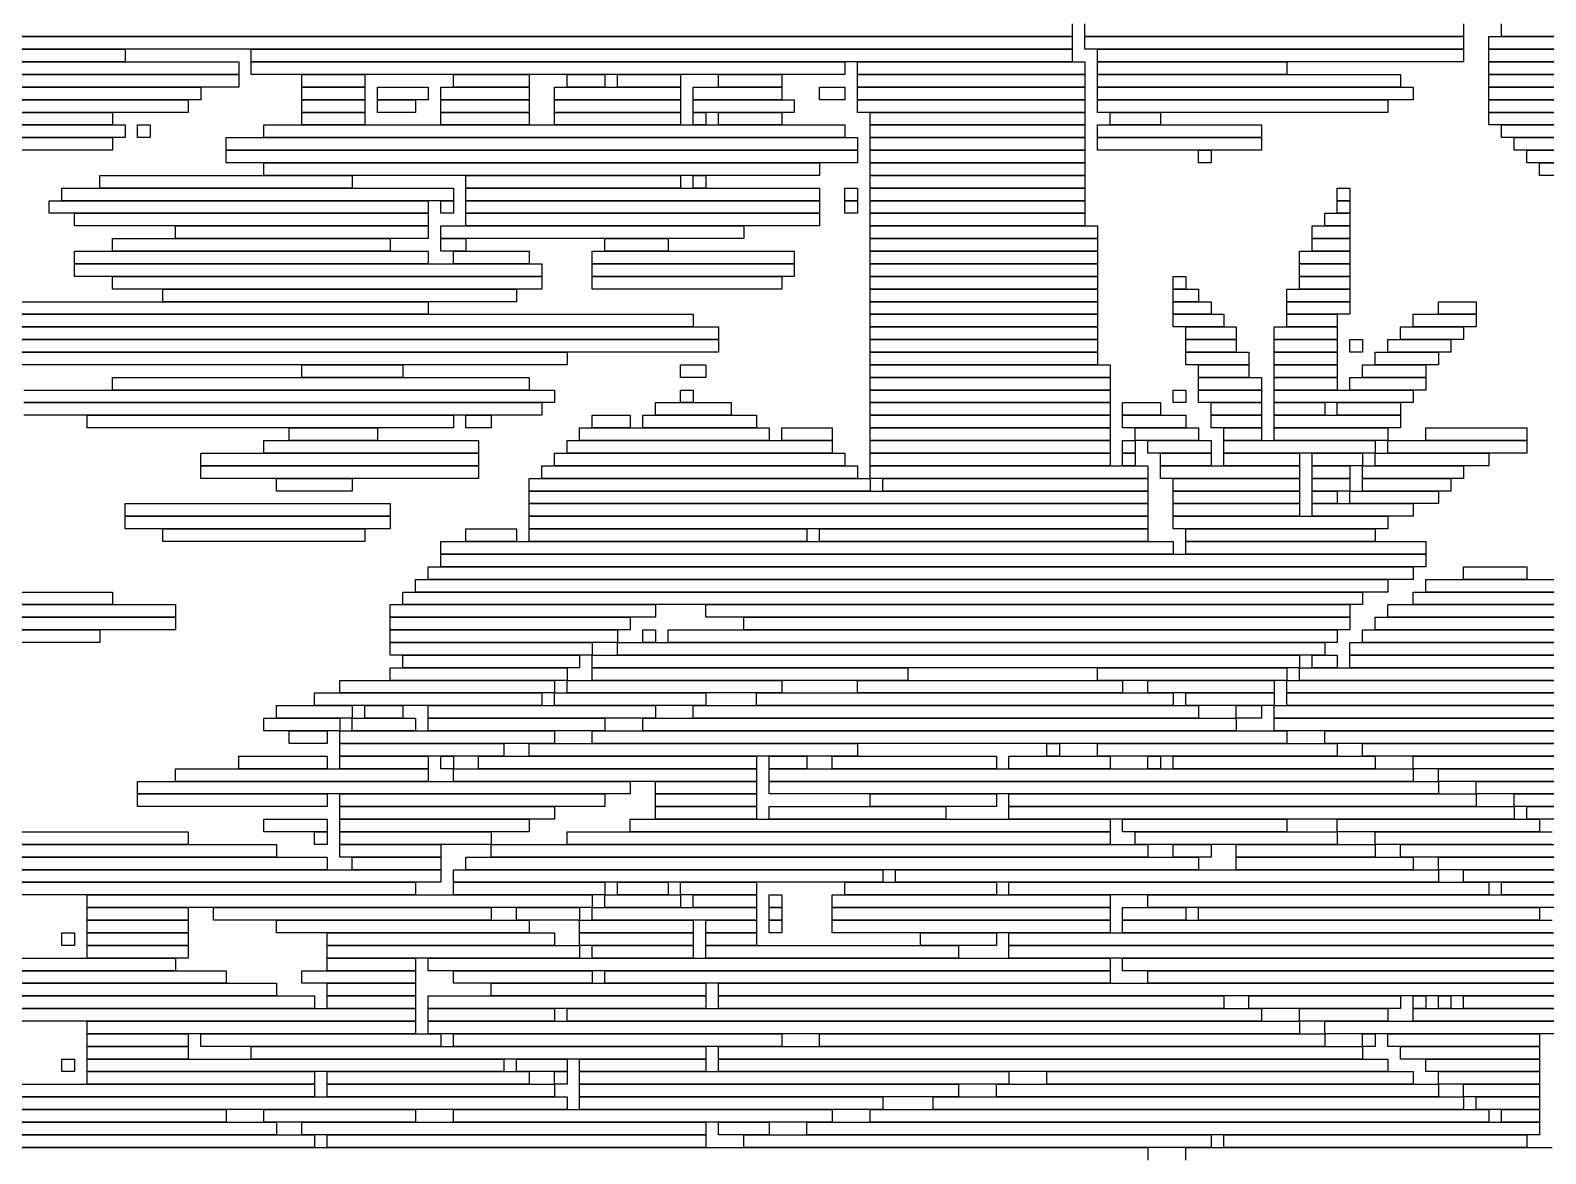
# Model space of a CAD drawing. Extents: x 294 to 729, y 311 to 714.
# Drawn here: x 519.5 to 639.5, y 404.5 to 493.5 of the extents above; entities that cross this region are included whole.
import ezdxf

# ---------------------------------------------------------------- set-up
doc = ezdxf.new("R2010")
doc.units = 0

msp = doc.modelspace()

# ---------------------------------------------------------------- linework, layer by layer
for p, q in [((602, 494), (602, 493)), ((603, 493), (603, 494)), ((633, 494), (633, 493)), ((636, 493), (636, 494)), ((602, 493), (474, 493)), ((474, 493), (602, 493)), ((602, 492), (474, 492)), ((474, 492), (527, 492)), ((527, 492), (527, 491)), ((537, 492), (602, 492)), ((537, 491), (537, 492)), ((602, 493), (602, 492)), ((602, 492), (602, 491)), ((633, 493), (603, 493)), ((603, 493), (633, 493)), ((603, 492), (603, 493)), ((633, 492), (603, 492)), ((604, 492), (633, 492)), ((604, 491), (604, 492)), ((633, 493), (633, 492)), ((633, 492), (633, 491)), ((635, 493), (660, 493)), ((635, 492), (635, 493)), ((660, 492), (635, 492)), ((635, 492), (660, 492)), ((635, 491), (635, 492)), ((660, 493), (636, 493)), ((527, 491), (474, 491)), ((512, 491), (536, 491)), ((536, 491), (536, 490)), ((602, 491), (537, 491)), ((537, 491), (584, 491)), ((537, 490), (537, 491)), ((584, 491), (584, 490)), ((585, 491), (603, 491)), ((585, 490), (585, 491)), ((603, 491), (603, 490)), ((633, 491), (604, 491)), ((604, 491), (619, 491)), ((604, 490), (604, 491)), ((619, 491), (619, 490)), ((660, 491), (635, 491)), ((635, 491), (660, 491)), ((635, 490), (635, 491)), ((474, 490), (536, 490)), ((536, 490), (512, 490)), ((536, 490), (536, 489)), ((584, 490), (537, 490)), ((541, 490), (546, 490)), ((541, 489), (541, 490)), ((546, 490), (546, 489)), ((553, 490), (559, 490)), ((553, 489), (553, 490)), ((559, 490), (559, 489)), ((562, 490), (565, 490)), ((562, 489), (562, 490)), ((565, 490), (565, 489)), ((566, 490), (571, 490)), ((566, 489), (566, 490)), ((571, 490), (571, 489)), ((574, 490), (579, 490)), ((574, 489), (574, 490)), ((579, 490), (579, 489)), ((603, 490), (585, 490)), ((585, 490), (603, 490)), ((585, 489), (585, 490)), ((603, 490), (603, 489)), ((619, 490), (604, 490)), ((604, 490), (628, 490)), ((604, 489), (604, 490)), ((628, 490), (628, 489)), ((660, 490), (635, 490)), ((635, 490), (661, 490)), ((635, 489), (635, 490)), ((536, 489), (474, 489)), ((474, 489), (533, 489)), ((533, 489), (533, 488)), ((546, 489), (541, 489)), ((541, 489), (546, 489)), ((541, 488), (541, 489)), ((546, 489), (546, 488)), ((547, 489), (551, 489)), ((547, 488), (547, 489)), ((551, 489), (551, 488)), ((552, 489), (559, 489)), ((552, 488), (552, 489)), ((559, 489), (553, 489)), ((559, 489), (559, 488)), ((561, 489), (571, 489)), ((561, 488), (561, 489)), ((565, 489), (562, 489)), ((571, 489), (566, 489)), ((571, 489), (571, 488)), ((572, 489), (579, 489)), ((572, 488), (572, 489)), ((579, 489), (574, 489)), ((579, 489), (579, 488)), ((582, 489), (584, 489)), ((582, 488), (582, 489)), ((584, 489), (584, 488)), ((603, 489), (585, 489)), ((585, 489), (603, 489)), ((585, 488), (585, 489)), ((603, 489), (603, 488)), ((628, 489), (604, 489)), ((604, 489), (629, 489)), ((604, 488), (604, 489)), ((629, 489), (629, 488)), ((661, 489), (635, 489)), ((635, 489), (662, 489)), ((635, 488), (635, 489)), ((533, 488), (474, 488)), ((512, 488), (532, 488)), ((532, 488), (532, 487)), ((546, 488), (541, 488)), ((541, 488), (546, 488)), ((541, 487), (541, 488)), ((546, 488), (546, 487)), ((551, 488), (547, 488)), ((547, 488), (550, 488)), ((547, 487), (547, 488)), ((550, 488), (550, 487)), ((559, 488), (552, 488)), ((552, 488), (559, 488)), ((552, 487), (552, 488)), ((559, 488), (559, 487)), ((571, 488), (561, 488)), ((561, 488), (571, 488)), ((561, 487), (561, 488)), ((571, 488), (571, 487)), ((579, 488), (572, 488)), ((572, 488), (580, 488)), ((572, 487), (572, 488)), ((580, 488), (580, 487)), ((584, 488), (582, 488)), ((603, 488), (585, 488)), ((585, 488), (603, 488)), ((585, 487), (585, 488)), ((603, 488), (603, 487)), ((629, 488), (604, 488)), ((604, 488), (627, 488)), ((604, 487), (604, 488)), ((627, 488), (627, 487)), ((662, 488), (635, 488)), ((635, 488), (664, 488)), ((635, 487), (635, 488)), ((474, 486), (527, 486)), ((510, 487), (526, 487)), ((526, 486), (510, 486)), ((532, 487), (512, 487)), ((526, 487), (526, 486)), ((527, 486), (527, 485)), ((528, 486), (529, 486)), ((528, 485), (528, 486)), ((529, 486), (529, 485)), ((538, 486), (584, 486)), ((538, 485), (538, 486)), ((546, 487), (541, 487)), ((541, 487), (546, 487)), ((541, 486), (541, 487)), ((546, 486), (541, 486)), ((546, 487), (546, 486)), ((550, 487), (547, 487)), ((559, 487), (552, 487)), ((552, 487), (559, 487)), ((552, 486), (552, 487)), ((559, 486), (552, 486)), ((559, 487), (559, 486)), ((571, 487), (561, 487)), ((561, 487), (571, 487)), ((561, 486), (561, 487)), ((571, 486), (561, 486)), ((571, 487), (571, 486)), ((580, 487), (572, 487)), ((572, 487), (573, 487)), ((572, 486), (572, 487)), ((573, 486), (572, 486)), ((573, 487), (573, 486)), ((574, 487), (579, 487)), ((574, 486), (574, 487)), ((579, 486), (574, 486)), ((579, 487), (579, 486)), ((584, 486), (584, 485)), ((603, 487), (585, 487)), ((586, 487), (603, 487)), ((586, 486), (586, 487)), ((603, 486), (586, 486)), ((586, 486), (603, 486)), ((586, 485), (586, 486)), ((603, 487), (603, 486)), ((603, 486), (603, 485)), ((627, 487), (604, 487)), ((604, 486), (617, 486)), ((604, 485), (604, 486)), ((605, 487), (609, 487)), ((605, 486), (605, 487)), ((609, 486), (605, 486)), ((609, 487), (609, 486)), ((617, 486), (617, 485)), ((664, 487), (635, 487)), ((635, 487), (665, 487)), ((635, 486), (635, 487)), ((665, 486), (635, 486)), ((636, 486), (673, 486)), ((636, 485), (636, 486)), ((527, 485), (474, 485)), ((474, 485), (526, 485)), ((526, 485), (526, 484)), ((529, 485), (528, 485)), ((535, 485), (585, 485)), ((535, 484), (535, 485)), ((584, 485), (538, 485)), ((585, 485), (585, 484)), ((603, 485), (586, 485)), ((586, 485), (603, 485)), ((586, 484), (586, 485)), ((603, 485), (603, 484)), ((617, 485), (604, 485)), ((604, 485), (617, 485)), ((604, 484), (604, 485)), ((617, 485), (617, 484)), ((673, 485), (636, 485)), ((637, 485), (674, 485)), ((637, 484), (637, 485)), ((526, 484), (474, 484)), ((585, 484), (535, 484)), ((535, 484), (585, 484)), ((535, 483), (535, 484)), ((585, 484), (585, 483)), ((603, 484), (586, 484)), ((586, 484), (603, 484)), ((586, 483), (586, 484)), ((603, 484), (603, 483)), ((617, 484), (604, 484)), ((612, 484), (613, 484)), ((612, 483), (612, 484)), ((613, 484), (613, 483)), ((674, 484), (637, 484)), ((638, 484), (675, 484)), ((638, 483), (638, 484)), ((585, 483), (535, 483)), ((538, 483), (582, 483)), ((538, 482), (538, 483)), ((582, 483), (582, 482)), ((603, 483), (586, 483)), ((586, 483), (603, 483)), ((586, 482), (586, 483)), ((603, 483), (603, 482)), ((613, 483), (612, 483)), ((675, 483), (638, 483)), ((639, 483), (676, 483)), ((639, 482), (639, 483)), ((525, 482), (545, 482)), ((525, 481), (525, 482)), ((582, 482), (538, 482)), ((545, 482), (545, 481)), ((554, 482), (571, 482)), ((554, 481), (554, 482)), ((571, 482), (571, 481)), ((572, 482), (573, 482)), ((572, 481), (572, 482)), ((573, 482), (573, 481)), ((603, 482), (586, 482)), ((586, 482), (603, 482)), ((586, 481), (586, 482)), ((603, 482), (603, 481)), ((676, 482), (639, 482)), ((521, 480), (551, 480)), ((521, 479), (521, 480)), ((522, 481), (553, 481)), ((522, 480), (522, 481)), ((553, 480), (522, 480)), ((545, 481), (525, 481)), ((551, 480), (551, 479)), ((552, 480), (553, 480)), ((552, 479), (552, 480)), ((553, 481), (553, 480)), ((553, 480), (553, 479)), ((571, 481), (554, 481)), ((554, 481), (582, 481)), ((554, 480), (554, 481)), ((582, 480), (554, 480)), ((554, 480), (582, 480)), ((554, 479), (554, 480)), ((573, 481), (572, 481)), ((582, 481), (582, 480)), ((582, 480), (582, 479)), ((584, 481), (585, 481)), ((584, 480), (584, 481)), ((585, 480), (584, 480)), ((584, 480), (585, 480)), ((584, 479), (584, 480)), ((585, 481), (585, 480)), ((585, 480), (585, 479)), ((603, 481), (586, 481)), ((586, 481), (603, 481)), ((586, 480), (586, 481)), ((603, 480), (586, 480)), ((586, 480), (603, 480)), ((586, 479), (586, 480)), ((603, 481), (603, 480)), ((603, 480), (603, 479)), ((623, 481), (624, 481)), ((623, 480), (623, 481)), ((624, 480), (623, 480)), ((623, 480), (624, 480)), ((623, 479), (623, 480)), ((624, 481), (624, 480)), ((624, 480), (624, 479)), ((551, 479), (521, 479)), ((523, 479), (551, 479)), ((523, 478), (523, 479)), ((551, 479), (551, 478)), ((553, 479), (552, 479)), ((582, 479), (554, 479)), ((554, 479), (582, 479)), ((554, 478), (554, 479)), ((582, 479), (582, 478)), ((585, 479), (584, 479)), ((603, 479), (586, 479)), ((586, 479), (603, 479)), ((586, 478), (586, 479)), ((603, 479), (603, 478)), ((622, 479), (624, 479)), ((622, 478), (622, 479)), ((624, 479), (623, 479)), ((624, 479), (624, 478)), ((551, 478), (523, 478)), ((531, 478), (551, 478)), ((531, 477), (531, 478)), ((551, 478), (551, 477)), ((552, 478), (576, 478)), ((552, 477), (552, 478)), ((582, 478), (554, 478)), ((576, 478), (576, 477)), ((603, 478), (586, 478)), ((586, 478), (604, 478)), ((586, 477), (586, 478)), ((604, 478), (604, 477)), ((621, 478), (624, 478)), ((621, 477), (621, 478)), ((624, 478), (622, 478)), ((624, 478), (624, 477)), ((526, 477), (548, 477)), ((526, 476), (526, 477)), ((551, 477), (531, 477)), ((548, 477), (548, 476)), ((576, 477), (552, 477)), ((552, 477), (554, 477)), ((552, 476), (552, 477)), ((554, 477), (554, 476)), ((565, 477), (570, 477)), ((565, 476), (565, 477)), ((570, 477), (570, 476)), ((604, 477), (586, 477)), ((586, 477), (604, 477)), ((586, 476), (586, 477)), ((604, 477), (604, 476)), ((624, 477), (621, 477)), ((621, 477), (624, 477)), ((621, 476), (621, 477)), ((624, 477), (624, 476)), ((523, 476), (551, 476)), ((523, 475), (523, 476)), ((548, 476), (526, 476)), ((551, 476), (551, 475)), ((554, 476), (552, 476)), ((553, 476), (559, 476)), ((553, 475), (553, 476)), ((559, 476), (559, 475)), ((564, 476), (580, 476)), ((564, 475), (564, 476)), ((570, 476), (565, 476)), ((580, 476), (580, 475)), ((604, 476), (586, 476)), ((586, 476), (604, 476)), ((586, 475), (586, 476)), ((604, 476), (604, 475)), ((620, 476), (624, 476)), ((620, 475), (620, 476)), ((624, 476), (621, 476)), ((624, 476), (624, 475)), ((551, 475), (523, 475)), ((523, 475), (560, 475)), ((523, 474), (523, 475)), ((560, 474), (523, 474)), ((526, 474), (560, 474)), ((526, 473), (526, 474)), ((559, 475), (553, 475)), ((560, 475), (560, 474)), ((560, 474), (560, 473)), ((580, 475), (564, 475)), ((564, 475), (580, 475)), ((564, 474), (564, 475)), ((580, 474), (564, 474)), ((564, 474), (579, 474)), ((564, 473), (564, 474)), ((579, 474), (579, 473)), ((580, 475), (580, 474)), ((604, 475), (586, 475)), ((586, 475), (604, 475)), ((586, 474), (586, 475)), ((604, 474), (586, 474)), ((586, 474), (604, 474)), ((586, 473), (586, 474)), ((604, 475), (604, 474)), ((604, 474), (604, 473)), ((610, 474), (611, 474)), ((610, 473), (610, 474)), ((611, 474), (611, 473)), ((624, 475), (620, 475)), ((620, 475), (624, 475)), ((620, 474), (620, 475)), ((624, 474), (620, 474)), ((620, 474), (624, 474)), ((620, 473), (620, 474)), ((624, 475), (624, 474)), ((624, 474), (624, 473)), ((560, 473), (526, 473)), ((530, 473), (558, 473)), ((530, 472), (530, 473)), ((558, 473), (558, 472)), ((579, 473), (564, 473)), ((604, 473), (586, 473)), ((586, 473), (604, 473)), ((586, 472), (586, 473)), ((604, 473), (604, 472)), ((611, 473), (610, 473)), ((610, 473), (612, 473)), ((610, 472), (610, 473)), ((612, 473), (612, 472)), ((619, 473), (624, 473)), ((619, 472), (619, 473)), ((624, 473), (620, 473)), ((624, 473), (624, 472)), ((516, 472), (551, 472)), ((558, 472), (530, 472)), ((551, 472), (551, 471)), ((604, 472), (586, 472)), ((586, 472), (604, 472)), ((586, 471), (586, 472)), ((604, 472), (604, 471)), ((612, 472), (610, 472)), ((610, 472), (613, 472)), ((610, 471), (610, 472)), ((613, 472), (613, 471)), ((624, 472), (619, 472)), ((619, 472), (624, 472)), ((619, 471), (619, 472)), ((624, 472), (624, 471)), ((631, 472), (634, 472)), ((631, 471), (631, 472)), ((634, 472), (634, 471)), ((505, 471), (572, 471)), ((551, 471), (516, 471)), ((572, 471), (572, 470)), ((604, 471), (586, 471)), ((586, 471), (604, 471)), ((586, 470), (586, 471)), ((604, 471), (604, 470)), ((613, 471), (610, 471)), ((610, 471), (614, 471)), ((610, 470), (610, 471)), ((614, 471), (614, 470)), ((624, 471), (619, 471)), ((619, 471), (623, 471)), ((619, 470), (619, 471)), ((623, 471), (623, 470)), ((629, 471), (634, 471)), ((629, 470), (629, 471)), ((634, 471), (631, 471)), ((634, 471), (634, 470)), ((504, 470), (574, 470)), ((572, 470), (505, 470)), ((574, 470), (574, 469)), ((604, 470), (586, 470)), ((586, 470), (604, 470)), ((586, 469), (586, 470)), ((604, 470), (604, 469)), ((614, 470), (610, 470)), ((611, 470), (615, 470)), ((611, 469), (611, 470)), ((615, 470), (615, 469)), ((618, 470), (623, 470)), ((618, 469), (618, 470)), ((623, 470), (619, 470)), ((623, 470), (623, 469)), ((628, 470), (633, 470)), ((628, 469), (628, 470)), ((634, 470), (629, 470)), ((633, 470), (633, 469)), ((574, 469), (504, 469)), ((507, 469), (574, 469)), ((574, 468), (507, 468)), ((518, 468), (562, 468)), ((562, 468), (562, 467)), ((574, 469), (574, 468)), ((604, 469), (586, 469)), ((586, 469), (604, 469)), ((586, 468), (586, 469)), ((604, 468), (586, 468)), ((586, 468), (604, 468)), ((586, 467), (586, 468)), ((604, 469), (604, 468)), ((604, 468), (604, 467)), ((615, 469), (611, 469)), ((611, 469), (615, 469)), ((611, 468), (611, 469)), ((615, 468), (611, 468)), ((611, 468), (616, 468)), ((611, 467), (611, 468)), ((615, 469), (615, 468)), ((616, 468), (616, 467)), ((623, 469), (618, 469)), ((618, 469), (623, 469)), ((618, 468), (618, 469)), ((623, 468), (618, 468)), ((618, 468), (623, 468)), ((618, 467), (618, 468)), ((623, 469), (623, 468)), ((623, 468), (623, 467)), ((624, 469), (625, 469)), ((624, 468), (624, 469)), ((625, 468), (624, 468)), ((625, 469), (625, 468)), ((626, 468), (631, 468)), ((626, 467), (626, 468)), ((627, 469), (632, 469)), ((627, 468), (627, 469)), ((632, 468), (627, 468)), ((633, 469), (628, 469)), ((631, 468), (631, 467)), ((632, 469), (632, 468)), ((562, 467), (518, 467)), ((541, 467), (549, 467)), ((541, 466), (541, 467)), ((549, 467), (549, 466)), ((571, 467), (573, 467)), ((571, 466), (571, 467)), ((573, 467), (573, 466)), ((604, 467), (586, 467)), ((586, 467), (605, 467)), ((586, 466), (586, 467)), ((605, 467), (605, 466)), ((616, 467), (611, 467)), ((612, 467), (616, 467)), ((612, 466), (612, 467)), ((616, 467), (616, 466)), ((623, 467), (618, 467)), ((618, 467), (623, 467)), ((618, 466), (618, 467)), ((623, 467), (623, 466)), ((625, 467), (630, 467)), ((625, 466), (625, 467)), ((631, 467), (626, 467)), ((630, 467), (630, 466)), ((526, 466), (559, 466)), ((526, 465), (526, 466)), ((549, 466), (541, 466)), ((559, 466), (559, 465)), ((573, 466), (571, 466)), ((605, 466), (586, 466)), ((586, 466), (605, 466)), ((586, 465), (586, 466)), ((605, 466), (605, 465)), ((616, 466), (612, 466)), ((612, 466), (617, 466)), ((612, 465), (612, 466)), ((617, 466), (617, 465)), ((623, 466), (618, 466)), ((618, 466), (623, 466)), ((618, 465), (618, 466)), ((623, 466), (623, 465)), ((624, 466), (630, 466)), ((624, 465), (624, 466)), ((630, 466), (625, 466)), ((630, 466), (630, 465)), ((519, 465), (561, 465)), ((559, 465), (526, 465)), ((561, 465), (561, 464)), ((571, 465), (572, 465)), ((571, 464), (571, 465)), ((572, 465), (572, 464)), ((605, 465), (586, 465)), ((586, 465), (605, 465)), ((586, 464), (586, 465)), ((605, 465), (605, 464)), ((610, 465), (611, 465)), ((610, 464), (610, 465)), ((611, 465), (611, 464)), ((617, 465), (612, 465)), ((612, 465), (617, 465)), ((612, 464), (612, 465)), ((617, 465), (617, 464)), ((623, 465), (618, 465)), ((618, 465), (629, 465)), ((618, 464), (618, 465)), ((630, 465), (624, 465)), ((629, 465), (629, 464)), ((561, 464), (519, 464)), ((519, 464), (560, 464)), ((560, 464), (560, 463)), ((569, 464), (575, 464)), ((569, 463), (569, 464)), ((572, 464), (571, 464)), ((575, 464), (575, 463)), ((605, 464), (586, 464)), ((586, 464), (605, 464)), ((586, 463), (586, 464)), ((605, 464), (605, 463)), ((606, 464), (609, 464)), ((606, 463), (606, 464)), ((609, 464), (609, 463)), ((611, 464), (610, 464)), ((617, 464), (612, 464)), ((613, 464), (617, 464)), ((613, 463), (613, 464)), ((617, 464), (617, 463)), ((629, 464), (618, 464)), ((618, 464), (622, 464)), ((618, 463), (618, 464)), ((622, 464), (622, 463)), ((623, 464), (628, 464)), ((623, 463), (623, 464)), ((628, 464), (628, 463)), ((560, 463), (519, 463)), ((524, 463), (553, 463)), ((524, 462), (524, 463)), ((553, 462), (524, 462)), ((540, 462), (547, 462)), ((540, 461), (540, 462)), ((547, 462), (547, 461)), ((553, 463), (553, 462)), ((554, 463), (556, 463)), ((554, 462), (554, 463)), ((556, 462), (554, 462)), ((556, 463), (556, 462)), ((563, 462), (578, 462)), ((563, 461), (563, 462)), ((564, 463), (567, 463)), ((564, 462), (564, 463)), ((567, 462), (564, 462)), ((567, 463), (567, 462)), ((568, 463), (577, 463)), ((568, 462), (568, 463)), ((577, 462), (568, 462)), ((575, 463), (569, 463)), ((577, 463), (577, 462)), ((578, 462), (578, 461)), ((579, 462), (583, 462)), ((579, 461), (579, 462)), ((583, 462), (583, 461)), ((605, 463), (586, 463)), ((586, 463), (605, 463)), ((586, 462), (586, 463)), ((605, 462), (586, 462)), ((586, 462), (605, 462)), ((586, 461), (586, 462)), ((605, 463), (605, 462)), ((605, 462), (605, 461)), ((609, 463), (606, 463)), ((606, 463), (611, 463)), ((606, 462), (606, 463)), ((611, 462), (606, 462)), ((607, 462), (612, 462)), ((607, 461), (607, 462)), ((611, 463), (611, 462)), ((612, 462), (612, 461)), ((617, 463), (613, 463)), ((613, 463), (617, 463)), ((613, 462), (613, 463)), ((617, 462), (613, 462)), ((614, 462), (617, 462)), ((614, 461), (614, 462)), ((617, 463), (617, 462)), ((617, 462), (617, 461)), ((622, 463), (618, 463)), ((618, 463), (628, 463)), ((618, 462), (618, 463)), ((628, 462), (618, 462)), ((618, 462), (627, 462)), ((618, 461), (618, 462)), ((628, 463), (623, 463)), ((627, 462), (627, 461)), ((628, 463), (628, 462)), ((630, 462), (638, 462)), ((630, 461), (630, 462)), ((638, 462), (638, 461)), ((538, 461), (555, 461)), ((538, 460), (538, 461)), ((547, 461), (540, 461)), ((555, 461), (555, 460)), ((562, 461), (583, 461)), ((562, 460), (562, 461)), ((578, 461), (563, 461)), ((583, 461), (579, 461)), ((583, 461), (583, 460)), ((605, 461), (586, 461)), ((586, 461), (605, 461)), ((586, 460), (586, 461)), ((605, 461), (605, 460)), ((606, 461), (607, 461)), ((606, 460), (606, 461)), ((612, 461), (607, 461)), ((607, 461), (607, 460)), ((608, 461), (613, 461)), ((608, 460), (608, 461)), ((613, 461), (613, 460)), ((617, 461), (614, 461)), ((614, 461), (626, 461)), ((614, 460), (614, 461)), ((627, 461), (618, 461)), ((626, 461), (626, 460)), ((627, 461), (638, 461)), ((627, 460), (627, 461)), ((638, 461), (630, 461)), ((638, 461), (638, 460)), ((533, 460), (555, 460)), ((533, 459), (533, 460)), ((555, 460), (538, 460)), ((555, 460), (555, 459)), ((561, 460), (584, 460)), ((561, 459), (561, 460)), ((583, 460), (562, 460)), ((584, 460), (584, 459)), ((605, 460), (586, 460)), ((586, 460), (605, 460)), ((586, 459), (586, 460)), ((605, 460), (605, 459)), ((607, 460), (606, 460)), ((606, 460), (607, 460)), ((606, 459), (606, 460)), ((607, 460), (607, 459)), ((613, 460), (608, 460)), ((609, 460), (613, 460)), ((609, 459), (609, 460)), ((613, 460), (613, 459)), ((626, 460), (614, 460)), ((614, 460), (620, 460)), ((614, 459), (614, 460)), ((620, 460), (620, 459)), ((621, 460), (625, 460)), ((621, 459), (621, 460)), ((625, 460), (625, 459)), ((626, 460), (635, 460)), ((626, 459), (626, 460)), ((638, 460), (627, 460)), ((635, 460), (635, 459)), ((555, 459), (533, 459)), ((533, 459), (555, 459)), ((533, 458), (533, 459)), ((555, 459), (555, 458)), ((560, 459), (585, 459)), ((560, 458), (560, 459)), ((584, 459), (561, 459)), ((585, 459), (585, 458)), ((605, 459), (586, 459)), ((586, 459), (608, 459)), ((586, 458), (586, 459)), ((607, 459), (606, 459)), ((608, 459), (608, 458)), ((613, 459), (609, 459)), ((609, 459), (620, 459)), ((609, 458), (609, 459)), ((620, 459), (614, 459)), ((620, 459), (620, 458)), ((625, 459), (621, 459)), ((621, 459), (624, 459)), ((621, 458), (621, 459)), ((624, 459), (624, 458)), ((625, 459), (633, 459)), ((625, 458), (625, 459)), ((635, 459), (626, 459)), ((633, 459), (633, 458)), ((555, 458), (533, 458)), ((539, 458), (545, 458)), ((539, 457), (539, 458)), ((545, 458), (545, 457)), ((559, 458), (586, 458)), ((559, 457), (559, 458)), ((585, 458), (560, 458)), ((608, 458), (586, 458)), ((586, 458), (586, 457)), ((587, 458), (608, 458)), ((587, 457), (587, 458)), ((608, 458), (608, 457)), ((620, 458), (609, 458)), ((610, 458), (620, 458)), ((610, 457), (610, 458)), ((620, 458), (620, 457)), ((624, 458), (621, 458)), ((621, 458), (624, 458)), ((621, 457), (621, 458)), ((624, 458), (624, 457)), ((633, 458), (625, 458)), ((625, 458), (632, 458)), ((625, 457), (625, 458)), ((632, 458), (632, 457)), ((527, 456), (548, 456)), ((527, 455), (527, 456)), ((545, 457), (539, 457)), ((548, 456), (548, 455)), ((586, 457), (559, 457)), ((559, 457), (608, 457)), ((559, 456), (559, 457)), ((608, 456), (559, 456)), ((559, 456), (608, 456)), ((559, 455), (559, 456)), ((608, 457), (587, 457)), ((608, 457), (608, 456)), ((608, 456), (608, 455)), ((620, 457), (610, 457)), ((610, 457), (620, 457)), ((610, 456), (610, 457)), ((620, 456), (610, 456)), ((610, 456), (620, 456)), ((610, 455), (610, 456)), ((620, 457), (620, 456)), ((620, 456), (620, 455)), ((624, 457), (621, 457)), ((621, 457), (623, 457)), ((621, 456), (621, 457)), ((623, 456), (621, 456)), ((621, 456), (629, 456)), ((621, 455), (621, 456)), ((623, 457), (623, 456)), ((624, 457), (631, 457)), ((624, 456), (624, 457)), ((631, 456), (624, 456)), ((632, 457), (625, 457)), ((629, 456), (629, 455)), ((631, 457), (631, 456)), ((548, 455), (527, 455)), ((527, 455), (548, 455)), ((527, 454), (527, 455)), ((548, 455), (548, 454)), ((608, 455), (559, 455)), ((559, 455), (608, 455)), ((559, 454), (559, 455)), ((608, 455), (608, 454)), ((620, 455), (610, 455)), ((610, 455), (627, 455)), ((610, 454), (610, 455)), ((629, 455), (621, 455)), ((627, 455), (627, 454)), ((548, 454), (527, 454)), ((530, 454), (546, 454)), ((530, 453), (530, 454)), ((546, 454), (546, 453)), ((554, 454), (558, 454)), ((554, 453), (554, 454)), ((558, 454), (558, 453)), ((608, 454), (559, 454)), ((559, 454), (581, 454)), ((559, 453), (559, 454)), ((581, 454), (581, 453)), ((582, 454), (608, 454)), ((582, 453), (582, 454)), ((608, 454), (608, 453)), ((627, 454), (610, 454)), ((611, 454), (626, 454)), ((611, 453), (611, 454)), ((626, 454), (626, 453)), ((546, 453), (530, 453)), ((552, 453), (610, 453)), ((552, 452), (552, 453)), ((558, 453), (554, 453)), ((581, 453), (559, 453)), ((608, 453), (582, 453)), ((610, 453), (610, 452)), ((626, 453), (611, 453)), ((611, 453), (630, 453)), ((611, 452), (611, 453)), ((630, 453), (630, 452)), ((610, 452), (552, 452)), ((552, 452), (630, 452)), ((552, 451), (552, 452)), ((630, 452), (611, 452)), ((630, 452), (630, 451)), ((550, 450), (627, 450)), ((550, 449), (550, 450)), ((551, 451), (629, 451)), ((551, 450), (551, 451)), ((629, 450), (551, 450)), ((630, 451), (552, 451)), ((627, 450), (627, 449)), ((629, 451), (629, 450)), ((630, 450), (683, 450)), ((630, 449), (630, 450)), ((633, 451), (638, 451)), ((633, 450), (633, 451)), ((638, 450), (633, 450)), ((638, 451), (638, 450)), ((464, 449), (526, 449)), ((526, 449), (526, 448)), ((549, 449), (625, 449)), ((549, 448), (549, 449)), ((627, 449), (550, 449)), ((625, 449), (625, 448)), ((629, 449), (683, 449)), ((629, 448), (629, 449)), ((683, 449), (630, 449)), ((526, 448), (464, 448)), ((466, 448), (531, 448)), ((531, 448), (531, 447)), ((548, 448), (569, 448)), ((548, 447), (548, 448)), ((625, 448), (549, 448)), ((569, 448), (569, 447)), ((573, 448), (624, 448)), ((573, 447), (573, 448)), ((624, 448), (624, 447)), ((627, 448), (654, 448)), ((627, 447), (627, 448)), ((683, 448), (629, 448)), ((531, 447), (466, 447)), ((467, 447), (531, 447)), ((531, 447), (531, 446)), ((569, 447), (548, 447)), ((548, 447), (567, 447)), ((548, 446), (548, 447)), ((567, 447), (567, 446)), ((624, 447), (573, 447)), ((576, 447), (624, 447)), ((576, 446), (576, 447)), ((624, 447), (624, 446)), ((626, 447), (683, 447)), ((626, 446), (626, 447)), ((654, 447), (627, 447)), ((531, 446), (467, 446)), ((468, 446), (525, 446)), ((525, 446), (525, 445)), ((567, 446), (548, 446)), ((548, 446), (566, 446)), ((548, 445), (548, 446)), ((566, 446), (566, 445)), ((568, 446), (569, 446)), ((568, 445), (568, 446)), ((569, 446), (569, 445)), ((570, 446), (623, 446)), ((570, 445), (570, 446)), ((624, 446), (576, 446)), ((623, 446), (623, 445)), ((625, 446), (651, 446)), ((625, 445), (625, 446)), ((683, 446), (626, 446)), ((525, 445), (468, 445)), ((566, 445), (548, 445)), ((548, 445), (564, 445)), ((548, 444), (548, 445)), ((564, 444), (548, 444)), ((549, 444), (563, 444)), ((549, 443), (549, 444)), ((563, 444), (563, 443)), ((564, 445), (564, 444)), ((564, 444), (620, 444)), ((564, 443), (564, 444)), ((566, 445), (622, 445)), ((566, 444), (566, 445)), ((622, 444), (566, 444)), ((569, 445), (568, 445)), ((623, 445), (570, 445)), ((620, 444), (620, 443)), ((621, 444), (623, 444)), ((621, 443), (621, 444)), ((622, 445), (622, 444)), ((623, 444), (623, 443)), ((624, 445), (688, 445)), ((624, 444), (624, 445)), ((688, 444), (624, 444)), ((624, 444), (690, 444)), ((624, 443), (624, 444)), ((651, 445), (625, 445)), ((548, 443), (562, 443)), ((548, 442), (548, 443)), ((563, 443), (549, 443)), ((562, 443), (562, 442)), ((620, 443), (564, 443)), ((564, 443), (589, 443)), ((564, 442), (564, 443)), ((589, 443), (589, 442)), ((604, 443), (619, 443)), ((604, 442), (604, 443)), ((619, 443), (619, 442)), ((620, 443), (691, 443)), ((620, 442), (620, 443)), ((623, 443), (621, 443)), ((690, 443), (624, 443)), ((544, 442), (561, 442)), ((544, 441), (544, 442)), ((562, 442), (548, 442)), ((561, 442), (561, 441)), ((562, 442), (579, 442)), ((562, 441), (562, 442)), ((589, 442), (564, 442)), ((579, 442), (579, 441)), ((585, 442), (606, 442)), ((585, 441), (585, 442)), ((619, 442), (604, 442)), ((606, 442), (606, 441)), ((608, 442), (618, 442)), ((608, 441), (608, 442)), ((618, 442), (618, 441)), ((619, 442), (692, 442)), ((619, 441), (619, 442)), ((691, 442), (620, 442)), ((542, 441), (560, 441)), ((542, 440), (542, 441)), ((561, 441), (544, 441)), ((560, 441), (560, 440)), ((561, 441), (573, 441)), ((561, 440), (561, 441)), ((579, 441), (562, 441)), ((573, 441), (573, 440)), ((577, 441), (610, 441)), ((577, 440), (577, 441)), ((606, 441), (585, 441)), ((618, 441), (608, 441)), ((610, 441), (610, 440)), ((611, 441), (618, 441)), ((611, 440), (611, 441)), ((618, 441), (618, 440)), ((692, 441), (619, 441)), ((619, 441), (692, 441)), ((619, 440), (619, 441)), ((539, 440), (545, 440)), ((539, 439), (539, 440)), ((560, 440), (542, 440)), ((545, 440), (545, 439)), ((546, 440), (549, 440)), ((546, 439), (546, 440)), ((549, 440), (549, 439)), ((551, 440), (569, 440)), ((551, 439), (551, 440)), ((573, 440), (561, 440)), ((569, 440), (569, 439)), ((572, 440), (612, 440)), ((572, 439), (572, 440)), ((610, 440), (577, 440)), ((618, 440), (611, 440)), ((612, 440), (612, 439)), ((615, 440), (617, 440)), ((615, 439), (615, 440)), ((617, 440), (617, 439)), ((618, 440), (692, 440)), ((618, 439), (618, 440)), ((692, 440), (619, 440)), ((538, 439), (544, 439)), ((538, 438), (538, 439)), ((544, 438), (538, 438)), ((545, 439), (539, 439)), ((540, 438), (543, 438)), ((540, 437), (540, 438)), ((543, 438), (543, 437)), ((544, 439), (544, 438)), ((544, 438), (561, 438)), ((544, 437), (544, 438)), ((545, 439), (550, 439)), ((545, 438), (545, 439)), ((550, 438), (545, 438)), ((549, 439), (546, 439)), ((550, 439), (550, 438)), ((569, 439), (551, 439)), ((551, 439), (565, 439)), ((551, 438), (551, 439)), ((565, 438), (551, 438)), ((561, 438), (561, 437)), ((564, 438), (619, 438)), ((564, 437), (564, 438)), ((565, 439), (565, 438)), ((568, 439), (615, 439)), ((568, 438), (568, 439)), ((615, 438), (568, 438)), ((612, 439), (572, 439)), ((617, 439), (615, 439)), ((615, 439), (615, 438)), ((692, 439), (618, 439)), ((618, 439), (705, 439)), ((618, 438), (618, 439)), ((705, 438), (618, 438)), ((619, 438), (619, 437)), ((622, 438), (704, 438)), ((622, 437), (622, 438)), ((543, 437), (540, 437)), ((561, 437), (544, 437)), ((544, 437), (557, 437)), ((544, 436), (544, 437)), ((557, 437), (557, 436)), ((559, 437), (585, 437)), ((559, 436), (559, 437)), ((619, 437), (564, 437)), ((585, 437), (585, 436)), ((600, 437), (601, 437)), ((600, 436), (600, 437)), ((601, 437), (601, 436)), ((604, 437), (623, 437)), ((604, 436), (604, 437)), ((704, 437), (622, 437)), ((623, 437), (623, 436)), ((625, 437), (712, 437)), ((625, 436), (625, 437)), ((536, 436), (543, 436)), ((536, 435), (536, 436)), ((543, 436), (543, 435)), ((557, 436), (544, 436)), ((544, 436), (551, 436)), ((544, 435), (544, 436)), ((551, 436), (551, 435)), ((552, 436), (553, 436)), ((552, 435), (552, 436)), ((553, 436), (553, 435)), ((555, 436), (577, 436)), ((555, 435), (555, 436)), ((585, 436), (559, 436)), ((577, 436), (577, 435)), ((578, 436), (581, 436)), ((578, 435), (578, 436)), ((581, 436), (581, 435)), ((583, 436), (596, 436)), ((583, 435), (583, 436)), ((596, 436), (596, 435)), ((597, 436), (605, 436)), ((597, 435), (597, 436)), ((601, 436), (600, 436)), ((623, 436), (604, 436)), ((605, 436), (605, 435)), ((608, 436), (609, 436)), ((608, 435), (608, 436)), ((609, 436), (609, 435)), ((610, 436), (626, 436)), ((610, 435), (610, 436)), ((712, 436), (625, 436)), ((626, 436), (626, 435)), ((629, 436), (703, 436)), ((629, 435), (629, 436)), ((531, 435), (551, 435)), ((531, 434), (531, 435)), ((543, 435), (536, 435)), ((551, 435), (544, 435)), ((551, 435), (551, 434)), ((553, 435), (552, 435)), ((553, 435), (577, 435)), ((553, 434), (553, 435)), ((577, 435), (555, 435)), ((577, 435), (577, 434)), ((581, 435), (578, 435)), ((578, 435), (629, 435)), ((578, 434), (578, 435)), ((596, 435), (583, 435)), ((605, 435), (597, 435)), ((609, 435), (608, 435)), ((626, 435), (610, 435)), ((703, 435), (629, 435)), ((629, 435), (629, 434)), ((631, 435), (678, 435)), ((631, 434), (631, 435)), ((528, 434), (567, 434)), ((528, 433), (528, 434)), ((551, 434), (531, 434)), ((577, 434), (553, 434)), ((567, 434), (567, 433)), ((569, 434), (577, 434)), ((569, 433), (569, 434)), ((577, 434), (577, 433)), ((629, 434), (578, 434)), ((578, 434), (631, 434)), ((578, 433), (578, 434)), ((678, 434), (631, 434)), ((631, 434), (631, 433)), ((634, 434), (678, 434)), ((634, 433), (634, 434)), ((567, 433), (528, 433)), ((528, 433), (543, 433)), ((528, 432), (528, 433)), ((543, 432), (528, 432)), ((543, 433), (543, 432)), ((544, 433), (565, 433)), ((544, 432), (544, 433)), ((565, 432), (544, 432)), ((544, 432), (561, 432)), ((544, 431), (544, 432)), ((561, 432), (561, 431)), ((565, 433), (565, 432)), ((577, 433), (569, 433)), ((569, 433), (577, 433)), ((569, 432), (569, 433)), ((577, 432), (569, 432)), ((569, 432), (577, 432)), ((569, 431), (569, 432)), ((577, 433), (577, 432)), ((577, 432), (577, 431)), ((631, 433), (578, 433)), ((578, 432), (592, 432)), ((578, 431), (578, 432)), ((586, 433), (596, 433)), ((586, 432), (586, 433)), ((596, 432), (586, 432)), ((592, 432), (592, 431)), ((596, 433), (596, 432)), ((597, 433), (634, 433)), ((597, 432), (597, 433)), ((634, 432), (597, 432)), ((597, 432), (637, 432)), ((597, 431), (597, 432)), ((678, 433), (634, 433)), ((634, 433), (634, 432)), ((637, 433), (678, 433)), ((637, 432), (637, 433)), ((678, 432), (637, 432)), ((637, 432), (637, 431)), ((638, 432), (671, 432)), ((638, 431), (638, 432)), ((538, 431), (543, 431)), ((538, 430), (538, 431)), ((543, 431), (543, 430)), ((561, 431), (544, 431)), ((544, 431), (559, 431)), ((544, 430), (544, 431)), ((559, 431), (559, 430)), ((567, 431), (605, 431)), ((567, 430), (567, 431)), ((577, 431), (569, 431)), ((592, 431), (578, 431)), ((637, 431), (597, 431)), ((605, 431), (605, 430)), ((606, 431), (619, 431)), ((606, 430), (606, 431)), ((619, 431), (619, 430)), ((623, 431), (639, 431)), ((623, 430), (623, 431)), ((671, 431), (638, 431)), ((639, 431), (639, 430)), ((506, 430), (532, 430)), ((532, 430), (532, 429)), ((543, 430), (538, 430)), ((542, 430), (543, 430)), ((542, 429), (542, 430)), ((543, 430), (543, 429)), ((559, 430), (544, 430)), ((544, 430), (556, 430)), ((544, 429), (544, 430)), ((556, 430), (556, 429)), ((562, 430), (605, 430)), ((562, 429), (562, 430)), ((605, 430), (567, 430)), ((605, 430), (605, 429)), ((619, 430), (606, 430)), ((607, 430), (623, 430)), ((607, 429), (607, 430)), ((639, 430), (623, 430)), ((623, 430), (623, 429)), ((626, 430), (640, 430)), ((626, 429), (626, 430)), ((501, 429), (539, 429)), ((532, 429), (506, 429)), ((539, 429), (539, 428)), ((543, 429), (542, 429)), ((556, 429), (544, 429)), ((544, 429), (552, 429)), ((544, 428), (544, 429)), ((552, 429), (552, 428)), ((556, 429), (608, 429)), ((556, 428), (556, 429)), ((605, 429), (562, 429)), ((623, 429), (607, 429)), ((608, 429), (608, 428)), ((610, 429), (613, 429)), ((610, 428), (610, 429)), ((613, 429), (613, 428)), ((615, 429), (626, 429)), ((615, 428), (615, 429)), ((640, 429), (626, 429)), ((626, 429), (626, 428)), ((628, 429), (643, 429)), ((628, 428), (628, 429)), ((496, 428), (543, 428)), ((539, 428), (501, 428)), ((543, 428), (543, 427)), ((552, 428), (544, 428)), ((545, 428), (552, 428)), ((545, 427), (545, 428)), ((552, 428), (552, 427)), ((554, 428), (612, 428)), ((554, 427), (554, 428)), ((608, 428), (556, 428)), ((613, 428), (610, 428)), ((612, 428), (612, 427)), ((626, 428), (615, 428)), ((615, 428), (629, 428)), ((615, 427), (615, 428)), ((643, 428), (628, 428)), ((629, 428), (629, 427)), ((631, 428), (645, 428)), ((631, 427), (631, 428)), ((487, 426), (550, 426)), ((491, 427), (552, 427)), ((552, 426), (491, 426)), ((543, 427), (496, 427)), ((552, 427), (545, 427)), ((550, 426), (550, 425)), ((552, 427), (552, 426)), ((553, 427), (587, 427)), ((553, 426), (553, 427)), ((587, 426), (553, 426)), ((553, 426), (565, 426)), ((553, 425), (553, 426)), ((612, 427), (554, 427)), ((565, 426), (565, 425)), ((566, 426), (570, 426)), ((566, 425), (566, 426)), ((570, 426), (570, 425)), ((571, 426), (577, 426)), ((571, 425), (571, 426)), ((577, 426), (577, 425)), ((584, 426), (596, 426)), ((584, 425), (584, 426)), ((587, 427), (587, 426)), ((588, 427), (631, 427)), ((588, 426), (588, 427)), ((631, 426), (588, 426)), ((596, 426), (596, 425)), ((597, 426), (635, 426)), ((597, 425), (597, 426)), ((629, 427), (615, 427)), ((645, 427), (631, 427)), ((631, 427), (631, 426)), ((633, 427), (646, 427)), ((633, 426), (633, 427)), ((646, 426), (633, 426)), ((635, 426), (635, 425)), ((636, 426), (648, 426)), ((636, 425), (636, 426)), ((550, 425), (487, 425)), ((524, 425), (564, 425)), ((524, 424), (524, 425)), ((565, 425), (553, 425)), ((564, 425), (564, 424)), ((565, 425), (571, 425)), ((565, 424), (565, 425)), ((570, 425), (566, 425)), ((577, 425), (571, 425)), ((571, 425), (571, 424)), ((572, 425), (577, 425)), ((572, 424), (572, 425)), ((577, 425), (577, 424)), ((578, 425), (579, 425)), ((578, 424), (578, 425)), ((579, 425), (579, 424)), ((583, 425), (605, 425)), ((583, 424), (583, 425)), ((596, 425), (584, 425)), ((635, 425), (597, 425)), ((605, 425), (605, 424)), ((608, 425), (650, 425)), ((608, 424), (608, 425)), ((648, 425), (636, 425)), ((564, 424), (524, 424)), ((524, 424), (532, 424)), ((524, 423), (524, 424)), ((532, 424), (532, 423)), ((534, 424), (556, 424)), ((534, 423), (534, 424)), ((556, 424), (556, 423)), ((558, 424), (563, 424)), ((558, 423), (558, 424)), ((563, 424), (563, 423)), ((564, 424), (577, 424)), ((564, 423), (564, 424)), ((571, 424), (565, 424)), ((577, 424), (572, 424)), ((577, 424), (577, 423)), ((579, 424), (578, 424)), ((578, 424), (579, 424)), ((578, 423), (578, 424)), ((579, 424), (579, 423)), ((605, 424), (583, 424)), ((583, 424), (605, 424)), ((583, 423), (583, 424)), ((605, 424), (605, 423)), ((606, 424), (611, 424)), ((606, 423), (606, 424)), ((650, 424), (608, 424)), ((611, 424), (611, 423)), ((612, 424), (639, 424)), ((612, 423), (612, 424)), ((639, 424), (639, 423)), ((532, 423), (524, 423)), ((524, 423), (532, 423)), ((524, 422), (524, 423)), ((532, 423), (532, 422)), ((556, 423), (534, 423)), ((539, 423), (559, 423)), ((539, 422), (539, 423)), ((563, 423), (558, 423)), ((559, 423), (559, 422)), ((563, 423), (572, 423)), ((563, 422), (563, 423)), ((577, 423), (564, 423)), ((572, 423), (572, 422)), ((573, 423), (577, 423)), ((573, 422), (573, 423)), ((577, 423), (577, 422)), ((579, 423), (578, 423)), ((578, 423), (579, 423)), ((578, 422), (578, 423)), ((579, 423), (579, 422)), ((605, 423), (583, 423)), ((583, 423), (605, 423)), ((583, 422), (583, 423)), ((605, 423), (605, 422)), ((611, 423), (606, 423)), ((606, 423), (640, 423)), ((606, 422), (606, 423)), ((639, 423), (612, 423)), ((522, 422), (523, 422)), ((522, 421), (522, 422)), ((523, 422), (523, 421)), ((532, 422), (524, 422)), ((524, 422), (532, 422)), ((524, 421), (524, 422)), ((532, 422), (532, 421)), ((559, 422), (539, 422)), ((543, 422), (561, 422)), ((543, 421), (543, 422)), ((561, 422), (561, 421)), ((572, 422), (563, 422)), ((563, 422), (572, 422)), ((563, 421), (563, 422)), ((572, 422), (572, 421)), ((577, 422), (573, 422)), ((573, 422), (577, 422)), ((573, 421), (573, 422)), ((577, 422), (577, 421)), ((579, 422), (578, 422)), ((605, 422), (583, 422)), ((590, 422), (596, 422)), ((590, 421), (590, 422)), ((596, 422), (596, 421)), ((597, 422), (654, 422)), ((597, 421), (597, 422)), ((640, 422), (606, 422)), ((503, 420), (531, 420)), ((523, 421), (522, 421)), ((532, 421), (524, 421)), ((524, 421), (532, 421)), ((524, 420), (524, 421)), ((532, 420), (524, 420)), ((531, 420), (531, 419)), ((532, 421), (532, 420)), ((561, 421), (543, 421)), ((543, 421), (563, 421)), ((543, 420), (543, 421)), ((563, 420), (543, 420)), ((543, 420), (550, 420)), ((543, 419), (543, 420)), ((550, 420), (550, 419)), ((551, 420), (605, 420)), ((551, 419), (551, 420)), ((572, 421), (563, 421)), ((563, 421), (563, 420)), ((564, 421), (572, 421)), ((564, 420), (564, 421)), ((572, 420), (564, 420)), ((572, 421), (572, 420)), ((577, 421), (573, 421)), ((573, 421), (593, 421)), ((573, 420), (573, 421)), ((593, 420), (573, 420)), ((596, 421), (590, 421)), ((593, 421), (593, 420)), ((654, 421), (597, 421)), ((597, 421), (662, 421)), ((597, 420), (597, 421)), ((662, 420), (597, 420)), ((605, 420), (605, 419)), ((606, 420), (714, 420)), ((606, 419), (606, 420)), ((497, 419), (535, 419)), ((531, 419), (503, 419)), ((535, 419), (535, 418)), ((541, 419), (550, 419)), ((541, 418), (541, 419)), ((550, 419), (543, 419)), ((550, 419), (550, 418)), ((605, 419), (551, 419)), ((553, 419), (564, 419)), ((553, 418), (553, 419)), ((564, 419), (564, 418)), ((565, 419), (605, 419)), ((565, 418), (565, 419)), ((605, 419), (605, 418)), ((714, 419), (606, 419)), ((608, 419), (650, 419)), ((608, 418), (608, 419)), ((493, 418), (539, 418)), ((535, 418), (497, 418)), ((539, 418), (539, 417)), ((550, 418), (541, 418)), ((543, 418), (550, 418)), ((543, 417), (543, 418)), ((550, 418), (550, 417)), ((564, 418), (553, 418)), ((556, 418), (573, 418)), ((556, 417), (556, 418)), ((605, 418), (565, 418)), ((573, 418), (573, 417)), ((574, 418), (663, 418)), ((574, 417), (574, 418)), ((650, 418), (608, 418)), ((480, 417), (542, 417)), ((539, 417), (493, 417)), ((542, 417), (542, 416)), ((550, 417), (543, 417)), ((543, 417), (550, 417)), ((543, 416), (543, 417)), ((550, 417), (550, 416)), ((551, 417), (573, 417)), ((551, 416), (551, 417)), ((573, 417), (556, 417)), ((573, 417), (573, 416)), ((663, 417), (574, 417)), ((574, 417), (614, 417)), ((574, 416), (574, 417)), ((614, 417), (614, 416)), ((616, 417), (628, 417)), ((616, 416), (616, 417)), ((628, 417), (628, 416)), ((629, 417), (630, 417)), ((629, 416), (629, 417)), ((630, 417), (630, 416)), ((631, 417), (632, 417)), ((631, 416), (631, 417)), ((632, 417), (632, 416)), ((633, 417), (653, 417)), ((633, 416), (633, 417)), ((542, 416), (480, 416)), ((484, 416), (550, 416)), ((550, 416), (543, 416)), ((550, 416), (550, 415)), ((573, 416), (551, 416)), ((551, 416), (561, 416)), ((551, 415), (551, 416)), ((561, 416), (561, 415)), ((562, 416), (617, 416)), ((562, 415), (562, 416)), ((614, 416), (574, 416)), ((628, 416), (616, 416)), ((617, 416), (617, 415)), ((620, 416), (627, 416)), ((620, 415), (620, 416)), ((627, 416), (627, 415)), ((630, 416), (629, 416)), ((629, 416), (647, 416)), ((629, 415), (629, 416)), ((632, 416), (631, 416)), ((653, 416), (633, 416)), ((550, 415), (484, 415)), ((524, 415), (550, 415)), ((524, 414), (524, 415)), ((550, 414), (524, 414)), ((524, 414), (532, 414)), ((524, 413), (524, 414)), ((532, 414), (532, 413)), ((533, 414), (552, 414)), ((533, 413), (533, 414)), ((550, 415), (550, 414)), ((561, 415), (551, 415)), ((551, 415), (620, 415)), ((551, 414), (551, 415)), ((620, 414), (551, 414)), ((552, 414), (552, 413)), ((553, 414), (579, 414)), ((553, 413), (553, 414)), ((617, 415), (562, 415)), ((579, 414), (579, 413)), ((582, 414), (622, 414)), ((582, 413), (582, 414)), ((627, 415), (620, 415)), ((620, 415), (620, 414)), ((622, 415), (648, 415)), ((622, 414), (622, 415)), ((648, 414), (622, 414)), ((622, 414), (622, 413)), ((625, 414), (626, 414)), ((625, 413), (625, 414)), ((626, 414), (626, 413)), ((627, 414), (639, 414)), ((627, 413), (627, 414)), ((647, 415), (629, 415)), ((639, 414), (639, 413)), ((532, 413), (524, 413)), ((524, 413), (532, 413)), ((524, 412), (524, 413)), ((532, 413), (532, 412)), ((552, 413), (533, 413)), ((537, 413), (573, 413)), ((537, 412), (537, 413)), ((579, 413), (553, 413)), ((573, 413), (573, 412)), ((574, 413), (625, 413)), ((574, 412), (574, 413)), ((622, 413), (582, 413)), ((626, 413), (625, 413)), ((625, 413), (625, 412)), ((639, 413), (627, 413)), ((628, 413), (639, 413)), ((628, 412), (628, 413)), ((639, 413), (639, 412)), ((522, 412), (523, 412)), ((522, 411), (522, 412)), ((523, 412), (523, 411)), ((532, 412), (524, 412)), ((524, 412), (557, 412)), ((524, 411), (524, 412)), ((573, 412), (537, 412)), ((557, 412), (557, 411)), ((558, 412), (562, 412)), ((558, 411), (558, 412)), ((562, 412), (562, 411)), ((563, 412), (573, 412)), ((563, 411), (563, 412)), ((573, 412), (573, 411)), ((625, 412), (574, 412)), ((574, 412), (627, 412)), ((574, 411), (574, 412)), ((627, 412), (627, 411)), ((639, 412), (628, 412)), ((630, 412), (639, 412)), ((630, 411), (630, 412)), ((639, 412), (639, 411)), ((523, 411), (522, 411)), ((557, 411), (524, 411)), ((524, 411), (542, 411)), ((524, 410), (524, 411)), ((542, 411), (542, 410)), ((543, 411), (559, 411)), ((543, 410), (543, 411)), ((562, 411), (558, 411)), ((559, 411), (559, 410)), ((561, 411), (562, 411)), ((561, 410), (561, 411)), ((562, 411), (562, 410)), ((573, 411), (563, 411)), ((563, 411), (597, 411)), ((563, 410), (563, 411)), ((627, 411), (574, 411)), ((597, 411), (597, 410)), ((600, 411), (629, 411)), ((600, 410), (600, 411)), ((629, 411), (629, 410)), ((639, 411), (630, 411)), ((631, 411), (639, 411)), ((631, 410), (631, 411)), ((639, 411), (639, 410)), ((499, 410), (542, 410)), ((542, 410), (524, 410)), ((542, 410), (542, 409)), ((559, 410), (543, 410)), ((543, 410), (561, 410)), ((543, 409), (543, 410)), ((562, 410), (561, 410)), ((561, 410), (561, 409)), ((597, 410), (563, 410)), ((563, 410), (593, 410)), ((563, 409), (563, 410)), ((593, 410), (593, 409)), ((596, 410), (631, 410)), ((596, 409), (596, 410)), ((629, 410), (600, 410)), ((639, 410), (631, 410)), ((631, 410), (631, 409)), ((633, 410), (639, 410)), ((633, 409), (633, 410)), ((639, 410), (639, 409)), ((481, 408), (535, 408)), ((494, 409), (562, 409)), ((562, 408), (494, 408)), ((542, 409), (499, 409)), ((535, 408), (535, 407)), ((538, 408), (550, 408)), ((538, 407), (538, 408)), ((561, 409), (543, 409)), ((550, 408), (550, 407)), ((553, 408), (583, 408)), ((553, 407), (553, 408)), ((562, 409), (562, 408)), ((593, 409), (563, 409)), ((563, 409), (587, 409)), ((563, 408), (563, 409)), ((587, 408), (563, 408)), ((583, 408), (583, 407)), ((586, 408), (635, 408)), ((586, 407), (586, 408)), ((587, 409), (587, 408)), ((591, 409), (633, 409)), ((591, 408), (591, 409)), ((633, 408), (591, 408)), ((631, 409), (596, 409)), ((639, 409), (633, 409)), ((633, 409), (633, 408)), ((634, 409), (639, 409)), ((634, 408), (634, 409)), ((639, 408), (634, 408)), ((635, 408), (635, 407)), ((636, 408), (639, 408)), ((636, 407), (636, 408)), ((639, 409), (639, 408)), ((639, 408), (639, 407)), ((535, 407), (481, 407)), ((483, 407), (539, 407)), ((550, 407), (538, 407)), ((539, 407), (539, 406)), ((541, 407), (573, 407)), ((541, 406), (541, 407)), ((583, 407), (553, 407)), ((573, 407), (573, 406)), ((574, 407), (578, 407)), ((574, 406), (574, 407)), ((578, 407), (578, 406)), ((581, 407), (639, 407)), ((581, 406), (581, 407)), ((635, 407), (586, 407)), ((639, 407), (636, 407)), ((639, 407), (639, 406)), ((539, 406), (483, 406)), ((483, 406), (542, 406)), ((573, 406), (541, 406)), ((542, 406), (542, 405)), ((543, 406), (573, 406)), ((543, 405), (543, 406)), ((573, 406), (573, 405)), ((578, 406), (574, 406)), ((576, 406), (613, 406)), ((576, 405), (576, 406)), ((639, 406), (581, 406)), ((613, 406), (613, 405)), ((614, 406), (638, 406)), ((614, 405), (614, 406)), ((638, 406), (638, 405)), ((481, 405), (608, 405)), ((542, 405), (483, 405)), ((573, 405), (543, 405)), ((613, 405), (576, 405)), ((608, 405), (608, 404)), ((611, 405), (640, 405)), ((611, 404), (611, 405)), ((638, 405), (614, 405))]:
    msp.add_line(p, q)

doc.saveas('drawing.dxf')
